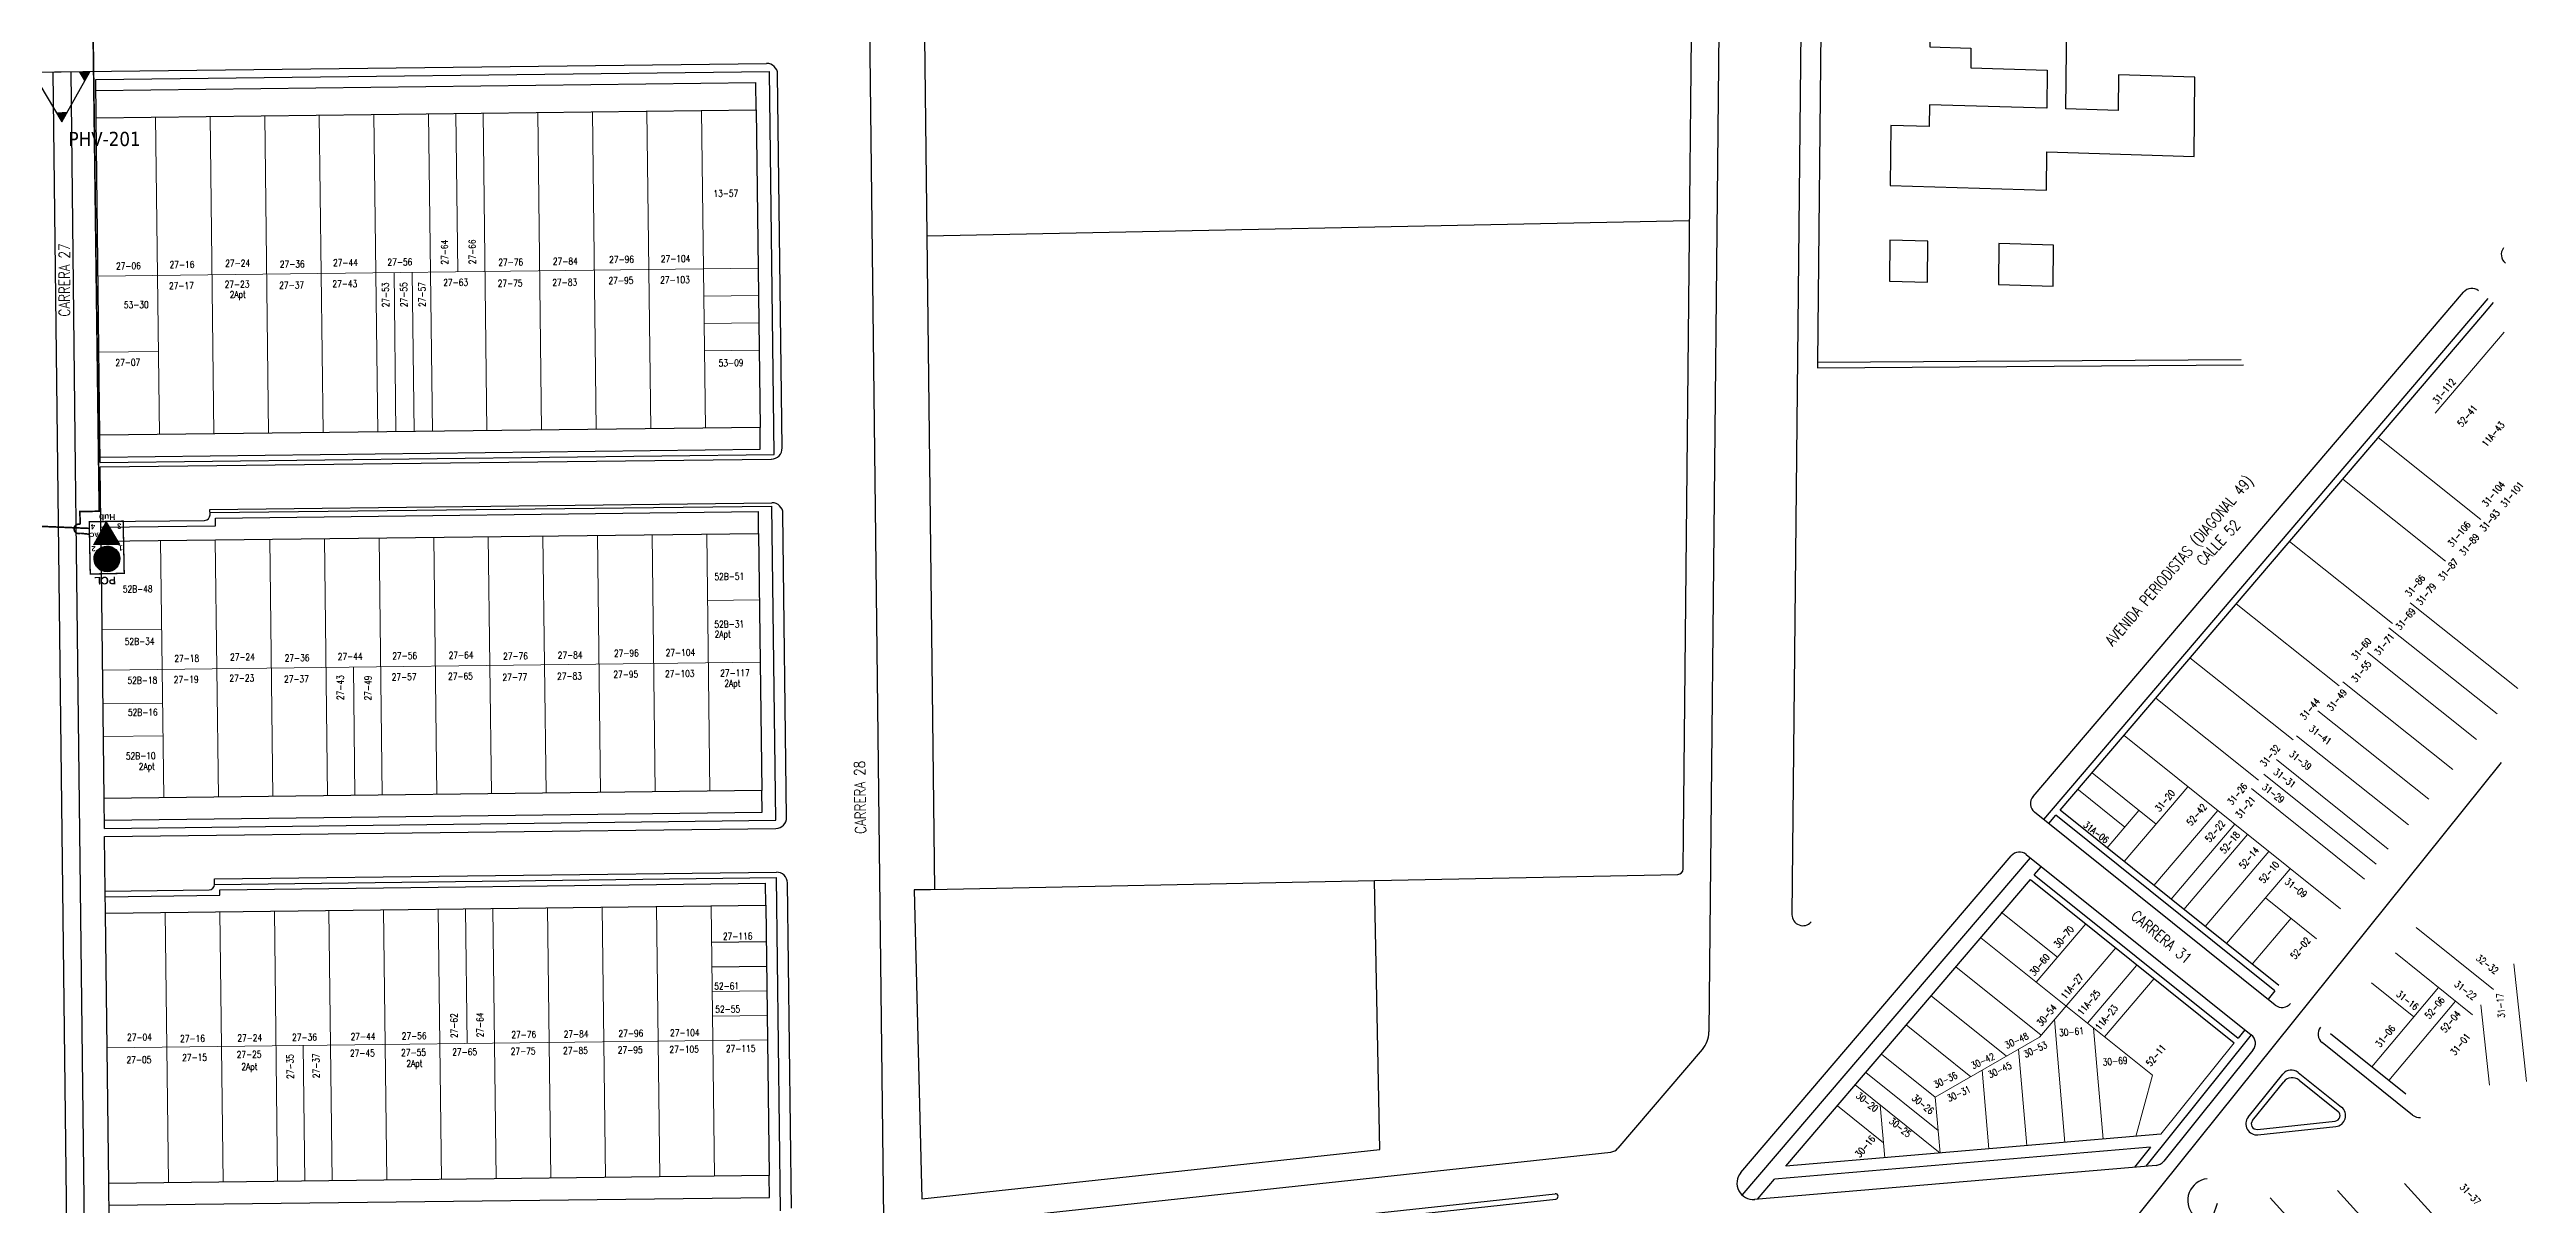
# Model space of a CAD drawing. Header units: millimetres. Extents: x 1022434 to 1024646, y 1272610 to 1274311.
# Drawn here: x 1024188.2 to 1024641.8, y 1272900.9 to 1273112.5 of the extents above; entities that cross this region are included whole.
import ezdxf
from ezdxf.enums import TextEntityAlignment as Align

# ---------------------------------------------------------------- set-up
doc = ezdxf.new("R2010")
doc.units = ezdxf.units.MM
doc.header["$MEASUREMENT"] = 0
doc.linetypes.add('ACAD_ISO12W100', pattern=[21, 12, -3, 0, -3, 0, -3])
for name, color, linetype, lineweight in [('CAB_AER_500', 3, 'Continuous', 25), ('NOMENCLATURA', 23, 'Continuous', 0), ('Planimetria_Varios', 251, 'Continuous', 0), ('RO_CLARO', 2, 'Continuous', 25)]:
    doc.layers.add(name, color=color, linetype=linetype, lineweight=lineweight)
for name, color, linetype in [('DISP_AMP_SA', 7, 'Continuous'), ('NOMEN', 251, 'Continuous'), ('PLANIMETRIA', 8, 'Continuous'), ('TEXT_AMP', 5, 'Continuous')]:
    doc.layers.add(name, color=color, linetype=linetype)
doc.layers.add('LOGO_CLARO', color=7, linetype='Continuous', true_color=0xe00000)
doc.styles.add('ARIAL', font='')
doc.styles.add('CALLE', font='simplex.shx', dxfattribs={"width": 0.8, "height": 2})
doc.styles.add('NOMEN', font='simplex.shx', dxfattribs={"width": 0.8, "height": 1.25})
doc.styles.add('style1', font='')
doc.styles.add('TAHOMA', font='tahoma.ttf')
doc.styles.get('ARIAL').set_extended_font_data('Arial', bold=True)
doc.styles.get('style1').set_extended_font_data('Arial Rounded MT Bold')

# ---------------------------------------------------------------- blocks, each defined once
blk = doc.blocks.new('RO_CLARO')
at = {"layer": 'LOGO_CLARO'}
h = blk.add_hatch(color=5, dxfattribs=at)
edge = h.paths.add_edge_path()
edge.add_arc((3.11, 6.86), 2.04, 0, 360)
at = {"layer": 'RO_CLARO'}
h = blk.add_hatch(color=2, dxfattribs=at)
edge = h.paths.add_edge_path()
edge.add_ellipse((3.11, 6.86), major_axis=(-1.67, 1.67), ratio=1, start_angle=0, end_angle=360)
edge = h.paths.add_edge_path(flags=16)
edge.add_ellipse((3.11, 6.86), major_axis=(-1.52, 1.52), ratio=1, start_angle=0, end_angle=360)
blk.add_hatch(color=253, dxfattribs=at).paths.add_polyline_path([(3.08, 4.24), (0.73, 4.24), (3.11, 0.12), (5.43, 4.24)])
at = {"layer": 'LOGO_CLARO', "color": 5}
for major_axis in [(-1.52, 1.52), (-1.44, 1.44)]:
    blk.add_ellipse((3.11, 6.86), major_axis=major_axis, ratio=1, start_param=-0.783211, end_param=5.499974, dxfattribs=at)
at = {"layer": 'RO_CLARO', "color": 12, "true_color": 0xe00000}
for p, q in [((3.11, 0.12), (0.73, 4.24)), ((0.73, 4.24), (3.08, 4.24)), ((3.08, 4.24), (5.43, 4.24)), ((5.43, 4.24), (3.11, 0.12))]:
    blk.add_line(p, q, dxfattribs=at)
at = {"layer": 'RO_CLARO', "color": 2, "const_width": 0.25}
blk.add_lwpolyline([(6.22, 0), (6.22, 9.56), (0, 9.56), (0, 0)], close=True, dxfattribs=at)
at = {"layer": 'RO_CLARO', "color": 2, "const_width": 0.05}
blk.add_lwpolyline([(5.43, 4.24), (0.73, 4.24), (3.11, 0.12), (5.43, 4.24)], dxfattribs=at)
at = {"layer": 'RO_CLARO', "color": 5}
blk.add_circle((3.11, 6.86), 2.15, dxfattribs=at)
blk.add_ellipse((3.11, 6.86), major_axis=(-1.67, 1.67), ratio=1, start_param=-0.783211, end_param=5.499974, dxfattribs=at)
at = {"char_height": 1, "width": 0.8851, "attachment_point": 2, "style": 'style1'}
for s, insert in [('1', (0.56, 5.41)), ('2', (5.5, 5.43)), ('3', (0.73, 1.39)), ('4', (5.54, 1.39))]:
    blk.add_mtext(s, dxfattribs=dict(at, insert=insert))
at = {"layer": 'LOGO_CLARO', "color": 2, "linetype": 'ACAD_ISO12W100', "style": 'ARIAL'}
blk.add_text('Pluss', height=0.899, rotation=0.1661, dxfattribs=at).set_placement((1.22, 6.54))
at = {"layer": 'RO_CLARO', "color": 2, "style": 'ARIAL'}
blk.add_attdef('NODO', (0.46, 10.11), '', height=1.4, dxfattribs=at)
at = {"layer": 'RO_CLARO', "color": 12, "style": 'style1'}
for p in [(0.88, 1.98), (5.34, 1.98)]:
    blk.add_attdef('AC', text='', height=0.8, dxfattribs=at).set_placement(p, align=Align.CENTER)
at = {"layer": 'RO_CLARO', "color": 12, "style": 'ARIAL'}
blk.add_attdef('HUB', text='', height=1.1, rotation=0.1253, dxfattribs=at).set_placement((3.12, -1.33), align=Align.CENTER)
blk = doc.blocks.new('Amp_MB')
at = {"color": 0}
blk.add_lwpolyline([(-0.01, 5.25), (-0.01, -5.25), (9.08, 0)], close=True, dxfattribs=at)
for points in [[(-0.01, 5.25), (-0.01, 3.2), (1.77, 4.22)], [(7.31, 1.03), (7.31, -1.03), (9.08, 0)]]:
    blk.add_solid(points, dxfattribs=at)
for tag, p in [('CONTROL', (2.61, 4.18)), ('DISP_INT', (2.63, 6.91)), ('MODULO', (2.63, 5.5))]:
    blk.add_attdef(tag, p, '', height=1, dxfattribs=at)

msp = doc.modelspace()

# ---------------------------------------------------------------- linework, layer by layer
at = {"layer": 'CAB_AER_500', "const_width": 0.3}
for points in [[(1024193.88, 1273025.57), (1024193.79, 1273027.92), (1024197.35, 1273027.97), (1024192.67, 1273393.02), (1024157.91, 1273391.53)], [(1024195.62, 1273024.83), (1024164.2, 1273026.15), (1024063.83, 1273024.71), (1024063.5, 1273067.93)], [(1024193.92, 1273023.94), (1024195.47, 1273023.77)]]:
    msp.add_lwpolyline(points, dxfattribs=at)
msp.add_lwpolyline([(1024193.92, 1273023.94, -1.416772), (1024193.88, 1273025.57)], format="xyb", dxfattribs=at)
at = {"layer": 'PLANIMETRIA', "linetype": 'Continuous'}
for p, q in [((1024341.01, 1272898.5), (1024337.02, 1273236.19)), ((1024495.11, 1273234.95), (1024492.09, 1272932.63)), ((1024510.09, 1273232.59), (1024507.3, 1272954.11)), ((1024513.48, 1273204.48), (1024511.99, 1273055.24)), ((1024062.8, 1273106.95), (1024319.54, 1273109.98)), ((1024191.44, 1272896.82), (1024188.94, 1273108.44)), ((1024193.03, 1273036.03), (1024192.18, 1273108.48)), ((1024196.7, 1273107.03), (1024320.06, 1273108.49)), ((1024196.78, 1273100.03), (1024196.7, 1273107.03)), ((1024320.91, 1273038.34), (1024320.06, 1273108.49)), ((1024322.39, 1273039.56), (1024321.56, 1273108.01)), ((1024196.72, 1273105.03), (1024317.58, 1273106.46)), ((1024317.64, 1273101.46), (1024317.58, 1273106.46)), ((1024250.98, 1273100.67), (1024250.98, 1273100.67)), ((1024254.31, 1273100.71), (1024254.31, 1273100.71)), ((1024488.57, 1273081.14), (1024348.89, 1273078.32)), ((1024551.45, 1272975.74), (1024630.27, 1273068.08)), ((1024553.39, 1272971.54), (1024634.81, 1273066.93)), ((1024633.8, 1273063.9), (1024635.75, 1273066.18)), ((1024556.41, 1272973.23), (1024633.8, 1273063.9)), ((1024197.52, 1273036.88), (1024197.47, 1273041.88)), ((1024197.51, 1273037.88), (1024318.4, 1273039.31)), ((1024318.4, 1273039.31), (1024318.35, 1273043.31)), ((1024193.15, 1273026.03), (1024193.03, 1273036.03)), ((1024197.52, 1273036.88), (1024320.91, 1273038.34)), ((1024197.53, 1273036.08), (1024320.42, 1273037.53)), ((1024197.65, 1273026.08), (1024197.53, 1273036.08)), ((1024194.68, 1272896.86), (1024193.15, 1273026.03)), ((1024197.65, 1273026.08), (1024216.65, 1273026.3)), ((1024197.69, 1273022.48), (1024197.65, 1273026.08)), ((1024217.63, 1273028.32), (1024320.52, 1273029.53)), ((1024217.63, 1273027.72), (1024320.52, 1273028.93)), ((1024217.64, 1273027.32), (1024217.63, 1273028.32)), ((1024218.65, 1273026.73), (1024318.04, 1273027.9)), ((1024218.66, 1273025.33), (1024218.65, 1273026.73)), ((1024318.08, 1273023.9), (1024318.04, 1273027.9)), ((1024321.22, 1272971.39), (1024320.52, 1273028.93)), ((1024323.22, 1272971.92), (1024322.54, 1273027.56)), ((1024197.66, 1273025.08), (1024218.66, 1273025.33)), ((1024637.17, 1272981.96), (1024562.33, 1272888.81)), ((1024318.71, 1272972.86), (1024318.66, 1272976.86)), ((1024198.32, 1272969.9), (1024198.25, 1272975.4)), ((1024198.3, 1272971.4), (1024318.71, 1272972.86)), ((1024198.32, 1272969.9), (1024321.22, 1272971.39)), ((1024595.8, 1272937.56), (1024551.72, 1272972.88)), ((1024554.33, 1272970.79), (1024555.63, 1272972.31)), ((1024595.72, 1272940.18), (1024555.63, 1272972.31)), ((1024596.48, 1272941.12), (1024556.41, 1272973.23)), ((1024198.33, 1272968.4), (1024321.24, 1272969.89)), ((1024198.45, 1272958.4), (1024198.33, 1272968.4)), ((1024218.43, 1272960.64), (1024321.34, 1272961.89)), ((1024497.94, 1272906.89), (1024547.43, 1272964.87)), ((1024498.2, 1272902.72), (1024550.95, 1272964.53)), ((1024550.2, 1272965.13), (1024591.41, 1272932.11)), ((1024551.68, 1272961.38), (1024552.98, 1272962.9)), ((1024198.45, 1272958.4), (1024217.45, 1272958.63)), ((1024198.5, 1272954.4), (1024198.45, 1272958.4)), ((1024198.46, 1272957.4), (1024219.46, 1272957.66)), ((1024218.44, 1272959.64), (1024218.43, 1272960.64)), ((1024218.44, 1272959.64), (1024321.35, 1272960.89)), ((1024219.45, 1272958.66), (1024319.36, 1272959.87)), ((1024219.46, 1272957.66), (1024219.45, 1272958.66)), ((1024319.41, 1272955.87), (1024319.36, 1272959.87)), ((1024322.09, 1272899.87), (1024321.35, 1272960.89)), ((1024324.09, 1272900.39), (1024323.36, 1272959.92)), ((1024346.6, 1272958.66), (1024430.83, 1272960.36)), ((1024506.17, 1272908.06), (1024550.97, 1272960.54)), ((1024550.97, 1272960.54), (1024588.3, 1272930.63)), ((1024551.68, 1272961.38), (1024588.99, 1272931.48)), ((1024198.56, 1272948.45), (1024198.57, 1272948.45)), ((1024309.49, 1272949.05), (1024319.49, 1272949.17)), ((1024309.55, 1272944.55), (1024319.55, 1272944.67)), ((1024198.64, 1272942.2), (1024198.64, 1272942.2)), ((1024595.72, 1272940.18), (1024594.47, 1272938.63)), ((1024198.72, 1272935.95), (1024198.72, 1272935.95)), ((1024591.41, 1272932.11), (1024572.08, 1272908.05)), ((1024590.24, 1272933.04), (1024588.99, 1272931.48)), ((1024620.95, 1272917.41), (1024604.38, 1272930.68)), ((1024619.71, 1272921.22), (1024605.92, 1272932.27)), ((1024475.45, 1272911.34), (1024490.89, 1272929.44)), ((1024591.72, 1272929.29), (1024575.37, 1272908.95)), ((1024590.85, 1272917.04), (1024597.19, 1272924.92)), ((1024591.63, 1272916.41), (1024597.34, 1272923.52)), ((1024600, 1272925.23), (1024607.93, 1272918.87)), ((1024600.15, 1272923.82), (1024607.3, 1272918.09)), ((1024574.87, 1272913.91), (1024506.17, 1272908.06)), ((1024592.52, 1272914.79), (1024606.79, 1272916.32)), ((1024592.62, 1272913.8), (1024606.89, 1272915.32)), ((1024343.23, 1272896.54), (1024474.14, 1272910.65)), ((1024573.98, 1272908.21), (1024500.47, 1272901.95)), ((1024572.96, 1272911.54), (1024504.13, 1272905.67)), ((1024572.96, 1272911.54), (1024570.02, 1272907.87)), ((1024199.16, 1272898.41), (1024199.08, 1272904.91)), ((1024320.06, 1272902.34), (1024320.01, 1272906.34)), ((1024415.8, 1272897.83), (1024463.93, 1272903.02)), ((1024500.99, 1272902), (1024504.13, 1272905.67)), ((1024199.13, 1272900.91), (1024320.06, 1272902.34)), ((1024415.91, 1272896.83), (1024464.04, 1272902.02)), ((1024585.17, 1272901.23), (1024584.37, 1272898.91))]:
    msp.add_line(p, q, dxfattribs=at)
at = {"layer": 'PLANIMETRIA'}
for p, q in [((1024511.99, 1273055.24), (1024589.54, 1273055.78)), ((1024511.99, 1273055.24), (1024512, 1273054.24)), ((1024512, 1273054.24), (1024590, 1273054.79))]:
    msp.add_line(p, q, dxfattribs=at)
at = {"layer": 'PLANIMETRIA', "linetype": 'Continuous'}
msp.add_lwpolyline([(1024430.83, 1272960.36), (1024486.41, 1272961.48, 0.405397), (1024487.39, 1272962.47), (1024490.07, 1273231), (1024347.1, 1273229.31), (1024350.3, 1272958.73), (1024346.6, 1272958.66), (1024348, 1272902.08), (1024431.83, 1272911.12)], format="xyb", close=True, dxfattribs=at)
at = {"layer": 'PLANIMETRIA'}
for points in [[(1024525.42, 1273098.62), (1024525.31, 1273087.61), (1024553.88, 1273086.76), (1024553.95, 1273093.76), (1024580.94, 1273092.94), (1024581.08, 1273107.45), (1024567.09, 1273107.87), (1024567.03, 1273101.37), (1024557.45, 1273101.65), (1024557.67, 1273123.26), (1024532.68, 1273124.01), (1024532.57, 1273113.01), (1024540.06, 1273112.78), (1024540.03, 1273109.18), (1024554.02, 1273108.76), (1024553.95, 1273101.76), (1024532.46, 1273102.41), (1024532.42, 1273098.41)], [(1024532.13, 1273069.9), (1024532.21, 1273077.4), (1024525.21, 1273077.61), (1024525.14, 1273070.11)], [(1024555.13, 1273069.21), (1024555.2, 1273076.71), (1024545.21, 1273077.01), (1024545.13, 1273069.51)]]:
    msp.add_lwpolyline(points, close=True, dxfattribs=at)
at = {"layer": 'PLANIMETRIA', "linetype": 'Continuous'}
for points in [[(1024197.47, 1273041.88), (1024196.78, 1273100.03), (1024317.64, 1273101.46), (1024318.35, 1273043.31)], [(1024198.25, 1272975.4), (1024197.69, 1273022.48), (1024318.08, 1273023.9), (1024318.66, 1272976.86)], [(1024199.08, 1272904.91), (1024198.5, 1272954.4), (1024319.41, 1272955.87), (1024320.01, 1272906.34)]]:
    msp.add_lwpolyline(points, close=True, dxfattribs=at)
for centre, radius, start, end in [((1024319.56, 1273107.98), 2, 0.6966, 90.6773), ((1024639.18, 1273074.96), 2, 142.0942, 231.4602), ((1024631.79, 1273066.78), 2, 51.4602, 139.5153), ((1024320.39, 1273039.53), 2, 270.6773, 0.6966), ((1024216.64, 1273027.3), 1, 270.6773, 0.6773), ((1024320.54, 1273027.53), 2, 0.6966, 90.6773), ((1024552.97, 1272974.44), 2, 139.5153, 231.2954), ((1024321.22, 1272971.89), 2, 270.6966, 0.6966), ((1024321.36, 1272959.89), 2, 0.6966, 90.6966), ((1024548.95, 1272963.57), 2, 51.2954, 139.5153), ((1024217.44, 1272959.63), 1, 270.6966, 0.6773), ((1024509.3, 1272954.09), 2, 179.4267, 319.5153), ((1024597.05, 1272939.12), 2, 231.2954, 321.2186), ((1024487.09, 1272932.68), 5, 319.5153, 359.4267), ((1024590.16, 1272930.55), 2, 321.2186, 51.2954), ((1024605.63, 1272932.24), 2, 141.2186, 231.2954), ((1024598.74, 1272923.67), 2, 51.2954, 141.2186), ((1024598.9, 1272922.26), 2, 51.2954, 141.2186), ((1024592.41, 1272915.79), 2, 141.2186, 276.102), ((1024606.68, 1272917.31), 1, 276.102, 51.2954), ((1024606.68, 1272917.31), 2, 276.102, 51.2954), ((1024622.2, 1272918.97), 2, 231.2954, 276.102), ((1024592.41, 1272915.79), 1, 141.2186, 276.102), ((1024473.92, 1272912.64), 2, 276.1536, 319.5153), ((1024573.81, 1272910.2), 2, 274.8667, 321.2186), ((1024463.98, 1272902.52), 0.5, 276.1536, 96.1536), ((1024500.22, 1272904.94), 3, 139.5153, 274.8667), ((1024583.78, 1272901.79), 4, 96.102, 222.3264)]:
    msp.add_arc(centre, radius, start, end, dxfattribs=at)
at = {"layer": 'Planimetria_Varios', "linetype": 'Continuous'}
for p, q in [((1024208.36, 1273042.01), (1024207.65, 1273100.16)), ((1024218.36, 1273042.13), (1024217.65, 1273100.28)), ((1024228.36, 1273042.24), (1024227.65, 1273100.4)), ((1024238.35, 1273042.36), (1024237.65, 1273100.52)), ((1024248.35, 1273042.48), (1024247.65, 1273100.63)), ((1024258.35, 1273042.6), (1024257.65, 1273100.75)), ((1024263, 1273071.81), (1024262.65, 1273100.81)), ((1024268.35, 1273042.72), (1024267.65, 1273100.87)), ((1024278.35, 1273042.83), (1024277.64, 1273100.99)), ((1024288.35, 1273042.95), (1024287.64, 1273101.11)), ((1024298.35, 1273043.07), (1024297.64, 1273101.22)), ((1024308.35, 1273043.19), (1024307.64, 1273101.34)), ((1024197.12, 1273071.03), (1024317.99, 1273072.46)), ((1024251.68, 1273042.52), (1024251.33, 1273071.68)), ((1024255.01, 1273042.56), (1024254.66, 1273071.71)), ((1024308.06, 1273067.35), (1024318.05, 1273067.46)), ((1024308.12, 1273062.35), (1024318.11, 1273062.46)), ((1024197.29, 1273057.08), (1024208.17, 1273057.21)), ((1024308.18, 1273057.35), (1024318.17, 1273057.46)), ((1024625.05, 1273045.94), (1024637.72, 1273060.78)), ((1024614.64, 1273041.45), (1024633.42, 1273026.48)), ((1024608.14, 1273033.84), (1024626.99, 1273018.82)), ((1024209.16, 1272975.53), (1024208.59, 1273022.61)), ((1024219.16, 1272975.65), (1024218.59, 1273022.73)), ((1024229.16, 1272975.77), (1024228.59, 1273022.84)), ((1024239.16, 1272975.9), (1024238.59, 1273022.96)), ((1024249.16, 1272976.02), (1024248.59, 1273023.08)), ((1024259.16, 1272976.14), (1024258.59, 1273023.2)), ((1024269.16, 1272976.26), (1024268.59, 1273023.32)), ((1024279.16, 1272976.38), (1024278.59, 1273023.44)), ((1024289.16, 1272976.5), (1024288.59, 1273023.55)), ((1024299.16, 1272976.63), (1024298.59, 1273023.67)), ((1024309.16, 1272976.75), (1024308.59, 1273023.79)), ((1024598.4, 1273022.42), (1024617.25, 1273007.41)), ((1024308.73, 1273011.63), (1024318.23, 1273011.74)), ((1024588.65, 1273011.01), (1024607.5, 1272995.99)), ((1024620.5, 1273011.21), (1024640.19, 1272995.52)), ((1024197.89, 1273006.28), (1024208.79, 1273006.41)), ((1024616.6, 1273006.65), (1024636.43, 1272990.85)), ((1024197.97, 1272998.9), (1024318.37, 1273000.36)), ((1024244.16, 1272975.96), (1024243.88, 1272999.46)), ((1024580.16, 1273001.15), (1024599.06, 1272986.1)), ((1024612.7, 1273002.08), (1024632.67, 1272986.17)), ((1024592.75, 1272978.71), (1024573.94, 1272993.77)), ((1024608.15, 1272996.75), (1024628.29, 1272980.71)), ((1024198.04, 1272992.71), (1024208.95, 1272992.84)), ((1024603.61, 1272991.43), (1024623.9, 1272975.26)), ((1024198.12, 1272986.71), (1024209.03, 1272986.84)), ((1024607.73, 1272955.17), (1024568.1, 1272986.92)), ((1024599.71, 1272986.86), (1024620.17, 1272970.56)), ((1024573.96, 1272970.69), (1024562.25, 1272980.08)), ((1024616.49, 1272966.09), (1024596, 1272982.51)), ((1024568.24, 1272970.15), (1024559.75, 1272976.95)), ((1024568.12, 1272963.84), (1024579.81, 1272977.54)), ((1024612.11, 1272960.63), (1024591.45, 1272977.18)), ((1024614.3, 1272963.36), (1024593.72, 1272979.85)), ((1024564.99, 1272966.35), (1024570.84, 1272973.19)), ((1024573.58, 1272959.46), (1024585.27, 1272973.16)), ((1024576.71, 1272956.96), (1024588.4, 1272970.66)), ((1024579.05, 1272955.08), (1024590.74, 1272968.78)), ((1024582.95, 1272951.96), (1024594.64, 1272965.65)), ((1024586.86, 1272948.83), (1024598.55, 1272962.53)), ((1024210.02, 1272905.04), (1024209.42, 1272954.53)), ((1024220.02, 1272905.16), (1024219.42, 1272954.65)), ((1024230.02, 1272905.28), (1024229.42, 1272954.78)), ((1024240.02, 1272905.4), (1024239.42, 1272954.9)), ((1024250.02, 1272905.52), (1024249.42, 1272955.02)), ((1024260.02, 1272905.63), (1024259.42, 1272955.14)), ((1024264.72, 1272930.5), (1024264.42, 1272955.2)), ((1024270.02, 1272905.75), (1024269.42, 1272955.26)), ((1024280.02, 1272905.87), (1024279.41, 1272955.38)), ((1024290.02, 1272905.99), (1024289.41, 1272955.51)), ((1024300.02, 1272906.11), (1024299.41, 1272955.63)), ((1024310.01, 1272906.22), (1024309.41, 1272955.75)), ((1024545.63, 1272954.57), (1024555.92, 1272946.32)), ((1024591.54, 1272945.07), (1024598.69, 1272953.45)), ((1024603.37, 1272949.69), (1024594, 1272957.2)), ((1024541.87, 1272949.89), (1024573.29, 1272924.72)), ((1024552.02, 1272941.76), (1024561.12, 1272952.41)), ((1024635.77, 1272940.39), (1024621.57, 1272951.76)), ((1024537.33, 1272944.56), (1024552.94, 1272932.05)), ((1024552.64, 1272931.7), (1024566.58, 1272948.03)), ((1024561.39, 1272934.25), (1024570.39, 1272944.78)), ((1024631.92, 1272935.79), (1024617.82, 1272947.09)), ((1024641.79, 1272923.58), (1024639.49, 1272945.09)), ((1024309.6, 1272940.05), (1024319.6, 1272940.17)), ((1024532.78, 1272939.23), (1024546.56, 1272928.19)), ((1024564.52, 1272931.75), (1024573.61, 1272942.4)), ((1024621.18, 1272935.42), (1024613.43, 1272941.63)), ((1024613.47, 1272926.22), (1024625.67, 1272940.79)), ((1024309.66, 1272935.55), (1024319.66, 1272935.67)), ((1024557.29, 1272912.41), (1024555.38, 1272934.9)), ((1024616.59, 1272923.72), (1024628.79, 1272938.29)), ((1024635.03, 1272922.86), (1024633.45, 1272937.62)), ((1024198.79, 1272929.7), (1024319.71, 1272931.17)), ((1024235.02, 1272905.34), (1024234.72, 1272930.14)), ((1024528.23, 1272933.91), (1024540.06, 1272924.44)), ((1024552.64, 1272931.7), (1024533.55, 1272920.68)), ((1024564.27, 1272913), (1024562.54, 1272933.33)), ((1024588.3, 1272930.63), (1024574.87, 1272913.91)), ((1024523.69, 1272928.58), (1024533.55, 1272920.68)), ((1024543.34, 1272911.22), (1024542.12, 1272925.62)), ((1024550.32, 1272911.82), (1024548.81, 1272929.49)), ((1024518.86, 1272922.93), (1024534.42, 1272910.46)), ((1024520.81, 1272925.21), (1024534.07, 1272914.59)), ((1024570.25, 1272913.51), (1024573.29, 1272924.72)), ((1024515.61, 1272919.12), (1024524.05, 1272912.36)), ((1024524.28, 1272909.6), (1024523.46, 1272919.24)), ((1024534.42, 1272910.46), (1024533.55, 1272920.68)), ((1024607.17, 1272903.58), (1024632.94, 1272875.28)), ((1024619.49, 1272904.9), (1024640.39, 1272881.95)), ((1024594.84, 1272902.27), (1024625.49, 1272868.62))]:
    msp.add_line(p, q, dxfattribs=at)

# ---------------------------------------------------------------- block references
at = {"layer": 'DISP_AMP_SA'}
ref = msp.add_blockref('Amp_MB', (1024190.4, 1273108.35), dxfattribs=dict(at, rotation=270.8225412746287))
ref.add_attrib('NOMBRE_AMP', 'PHV-201', dxfattribs={"layer": 'TEXT_AMP', "height": 2.6, "rotation": 0.0746, "style": 'TAHOMA'}).set_placement((1024198.33, 1273096.14), align=Align.MIDDLE_CENTER)
at = {"layer": 'RO_CLARO'}
ref = msp.add_blockref('RO_CLARO', (1024201.73, 1273026.16), dxfattribs=dict(at, rotation=181.1595205966162))
ref.add_attrib('NODO', 'PCL', (1024200.38, 1273016.02), dxfattribs={"color": 2, "height": 1.4, "rotation": 181.1595, "style": 'ARIAL'})
ref.add_attrib('HUB', 'Hub ', dxfattribs={"color": 5, "height": 1.1, "rotation": 181.2848, "style": 'ARIAL'}).set_placement((1024198.58, 1273027.43), align=Align.CENTER)
ref.add_attrib('AC', 'AC', dxfattribs={"color": 12, "height": 0.8, "rotation": 181.1595, "style": 'style1'}).set_placement((1024196.43, 1273024.07), align=Align.CENTER)

# ---------------------------------------------------------------- texts
at = {"layer": 'NOMEN', "linetype": 'Continuous', "style": 'NOMEN', "width": 0.8}
for s, rotation, p in [('13-57', 0.6773, (1024309.82, 1273085.52)), ('27-64', 90.6773, (1024261.24, 1273073.14)), ('27-66', 90.6773, (1024266.31, 1273073.2)), ('27-06', 0.6773, (1024200.43, 1273072.23)), ('27-16', 0.6773, (1024210.24, 1273072.48)), ('27-24', 0.6773, (1024220.43, 1273072.74)), ('27-36', 0.6773, (1024230.43, 1273072.57)), ('27-44', 0.6773, (1024240.16, 1273072.84)), ('27-56', 0.6773, (1024250.14, 1273072.95)), ('27-76', 0.6773, (1024270.43, 1273072.92)), ('27-84', 0.6773, (1024280.43, 1273073.09)), ('27-95', 0.6773, (1024290.62, 1273069.57)), ('27-96', 0.6773, (1024290.73, 1273073.43)), ('27-103', 0.6773, (1024300.08, 1273069.69)), ('27-104', 0.6773, (1024300.19, 1273073.55)), ('53-30', 0.6773, (1024201.87, 1273065.13)), ('27-17', 0.6773, (1024210.13, 1273068.62)), ('27-23', 0.6773, (1024220.32, 1273068.89)), ('2Apt', 0.6773, (1024221.24, 1273067.02)), ('27-37', 0.6773, (1024230.32, 1273068.71)), ('27-43', 0.6773, (1024240.06, 1273068.98)), ('27-53', 90.6773, (1024250.43, 1273065.32)), ('27-55', 90.6773, (1024253.77, 1273065.36)), ('27-57', 90.6773, (1024257.1, 1273065.4)), ('27-63', 0.6773, (1024260.35, 1273069.22)), ('27-75', 0.6773, (1024270.32, 1273069.06)), ('27-83', 0.6773, (1024280.32, 1273069.23)), ('27-07', 0.6773, (1024200.33, 1273054.56)), ('53-09', 0.6773, (1024310.78, 1273054.49)), ('31-112', 50, (1024625.46, 1273047.46)), ('52-41', 50, (1024629.98, 1273043.3)), ('11A-43', 50, (1024634.48, 1273039.64)), ('31-104', 50, (1024634.49, 1273028.67)), ('31-101', 50, (1024637.89, 1273028.58)), ('31-106', 50, (1024628.21, 1273021.32)), ('31-93', 50, (1024634.1, 1273024.13)), ('31-89', 50, (1024630.35, 1273019.73)), ('52B-51', 0.6773, (1024310.01, 1273015.37)), ('31-86', 50, (1024620.43, 1273012.21)), ('31-87', 50, (1024626.5, 1273015.16)), ('52B-48', 0.6773, (1024201.68, 1273013.08)), ('31-79', 50, (1024622.46, 1273010.66)), ('52B-31', 0.6773, (1024309.99, 1273006.65)), ('31-69', 50, (1024618.68, 1273006.12)), ('52B-34', 0.6773, (1024202.04, 1273003.48)), ('27-104', 0.6773, (1024301.07, 1273001.44)), ('2Apt', 0.6773, (1024310.04, 1273004.84)), ('31-60', 50, (1024610.57, 1273000.65)), ('31-71', 50, (1024614.78, 1273001.48)), ('27-18', 0.6773, (1024211.11, 1273000.38)), ('27-24', 0.6773, (1024221.31, 1273000.64)), ('27-36', 0.6773, (1024231.31, 1273000.47)), ('27-44', 0.6773, (1024241.04, 1273000.73)), ('27-57', 0.6773, (1024250.91, 1272996.99)), ('27-56', 0.6773, (1024251.02, 1273000.85)), ('27-65', 0.6773, (1024261.23, 1272997.11)), ('27-64', 0.6773, (1024261.34, 1273000.97)), ('27-77', 0.6773, (1024271.2, 1272996.95)), ('27-76', 0.6773, (1024271.31, 1273000.81)), ('27-83', 0.6773, (1024281.2, 1272997.13)), ('27-84', 0.6773, (1024281.31, 1273000.99)), ('27-95', 0.6773, (1024291.5, 1272997.47)), ('27-96', 0.6773, (1024291.61, 1273001.33)), ('27-103', 0.6773, (1024300.96, 1272997.58)), ('27-117', 0.6773, (1024311.06, 1272997.71)), ('31-55', 50, (1024610.58, 1272996.51)), ('52B-18', 0.6773, (1024202.54, 1272996.37)), ('27-19', 0.6773, (1024211.01, 1272996.52)), ('27-23', 0.6773, (1024221.2, 1272996.78)), ('27-37', 0.6773, (1024231.2, 1272996.61)), ('27-43', 89.6685, (1024242.11, 1272993.4)), ('27-49', 89.6685, (1024247.16, 1272993.33)), ('2Apt', 0.6773, (1024311.81, 1272995.83)), ('31-44', 50, (1024601.18, 1272989.65)), ('31-49', 50, (1024606.1, 1272991.27)), ('52B-16', 0.6773, (1024202.61, 1272990.5)), ('31-32', 50, (1024593.87, 1272981.09)), ('31-41', 322, (1024601.88, 1272987.91)), ('52B-10', 0.6773, (1024202.24, 1272982.53)), ('2Apt', 0.6773, (1024204.6, 1272980.61)), ('31-31', 322, (1024595.35, 1272979.99)), ('31-39', 322, (1024598.24, 1272983.27)), ('31-20', 50, (1024574.6, 1272972.83)), ('31-26', 50, (1024587.87, 1272974.06)), ('31-21', 50, (1024589.35, 1272971.64)), ('31-29', 322, (1024593.27, 1272977.23)), ('31A-06', 322, (1024560.51, 1272970.33)), ('52-42', 50, (1024580.42, 1272970.27)), ('52-22', 50, (1024583.81, 1272967.24)), ('52-18', 50, (1024586.51, 1272965.18)), ('52-14', 50, (1024590.02, 1272962.38)), ('52-10', 50, (1024593.69, 1272959.72)), ('31-09', 322, (1024597.42, 1272959.91)), ('27-116', 0.6773, (1024311.56, 1272949.51)), ('30-70', 50, (1024556.09, 1272947.9)), ('52-02', 50, (1024599.42, 1272945.83)), ('30-60', 50, (1024551.68, 1272942.79)), ('32-32', 322, (1024632.46, 1272945.93)), ('52-61', 0.6773, (1024309.97, 1272940.39)), ('11A-27', 50, (1024557.37, 1272938.52)), ('11A-25', 50, (1024560.45, 1272935.6)), ('31-16', 322, (1024617.83, 1272939.33)), ('31-22', 322, (1024628.46, 1272941.15)), ('31-17', 94.4353, (1024637.87, 1272935.24)), ('27-62', 90.6773, (1024262.98, 1272931.52)), ('27-64', 90.6773, (1024267.72, 1272931.65)), ('52-55', 0.6773, (1024310.16, 1272936.16)), ('30-54', 50, (1024552.97, 1272933.56)), ('11A-23', 50, (1024563.67, 1272932.86)), ('52-06', 50.497, (1024624.04, 1272934.92)), ('52-04', 50.497, (1024626.94, 1272932.37)), ('27-04', 0.6773, (1024202.46, 1272931.02)), ('27-16', 0.6773, (1024212.17, 1272930.78)), ('27-24', 0.6773, (1024222.65, 1272930.9)), ('27-36', 0.6773, (1024232.68, 1272931.02)), ('27-44', 0.6773, (1024243.39, 1272931.15)), ('27-56', 0.6773, (1024252.75, 1272931.26)), ('27-76', 0.6773, (1024272.82, 1272931.5)), ('27-84', 0.6773, (1024282.4, 1272931.61)), ('27-96', 0.6773, (1024292.44, 1272931.73)), ('27-105', 0.6773, (1024301.76, 1272928.8)), ('27-104', 0.6773, (1024301.88, 1272931.84)), ('27-115', 0.6773, (1024312.11, 1272928.93)), ('30-48', 25, (1024546.64, 1272929.53)), ('30-53', 25, (1024550.07, 1272927.9)), ('30-61', 5, (1024556.27, 1272931.85)), ('52-11', 50, (1024572.97, 1272926.2)), ('31-06', 50.8179, (1024615, 1272929.71)), ('31-01', 50.497, (1024628.71, 1272928.22)), ('27-05', 0.6773, (1024202.36, 1272926.89)), ('27-15', 0.6773, (1024212.55, 1272927.31)), ('27-25', 0.6773, (1024222.53, 1272927.87)), ('2Apt', 0.6773, (1024223.38, 1272925.65)), ('27-35', 90.6773, (1024232.96, 1272924.04)), ('27-37', 90.6773, (1024237.7, 1272924.18)), ('27-45', 0.6773, (1024243.27, 1272928.11)), ('27-55', 0.6773, (1024252.64, 1272928.22)), ('2Apt', 0.6773, (1024253.59, 1272926.22)), ('27-65', 0.6773, (1024262, 1272928.33)), ('27-75', 0.6773, (1024272.7, 1272928.46)), ('27-85', 0.6773, (1024282.29, 1272928.57)), ('27-95', 0.6773, (1024292.32, 1272928.69)), ('30-42', 25, (1024540.47, 1272925.8)), ('30-45', 25, (1024543.55, 1272924.14)), ('30-69', 5, (1024564.25, 1272926.46)), ('30-20', 321, (1024518.92, 1272920.74)), ('30-26', 321, (1024529.13, 1272920.33)), ('30-36', 25, (1024533.61, 1272922.33)), ('30-31', 25, (1024536.05, 1272919.81)), ('30-25', 321, (1024524.97, 1272916.08)), ('30-16', 50, (1024519.72, 1272909.51)), ('31-37', 313.6847, (1024629.48, 1272904.13))]:
    msp.add_text(s, height=1.25, rotation=rotation, dxfattribs=at).set_placement(p)
at = {"layer": 'NOMENCLATURA', "linetype": 'Continuous', "style": 'CALLE', "width": 0.8}
for s, rotation, p in [('CARRERA 27', 90, (1024191.97, 1273063.62)), ('CALLE 52', 47.1244, (1024582.66, 1273017.82)), ('CARRERA 28', 90.8912, (1024337.76, 1272968.91)), ('CARRERA 31', 320, (1024569.2, 1272953.54))]:
    msp.add_text(s, height=2, rotation=rotation, dxfattribs=at).set_placement(p)
at = {"layer": 'NOMENCLATURA', "style": 'CALLE', "width": 0.8}
msp.add_text('AVENIDA PERIODISTAS (DIAGONAL 49)', height=2, rotation=49.5442, dxfattribs=at).set_placement((1024566.03, 1273003.14))

doc.saveas('drawing.dxf')
